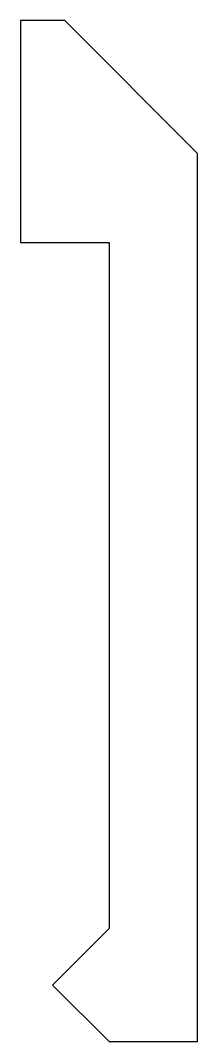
# Model space of a CAD drawing. Header units: millimetres. Extents: x 0 to 4, y -18 to 5.
import ezdxf

# ---------------------------------------------------------------- set-up
doc = ezdxf.new("R2010")
doc.units = ezdxf.units.MM

msp = doc.modelspace()

# ---------------------------------------------------------------- linework, layer by layer
msp.add_lwpolyline([(4, 2), (1, 5), (0, 5), (0, 0), (2, 0), (2, -15.454), (0.727, -16.727), (2, -18), (4, -18)], close=True)

doc.saveas('drawing.dxf')
